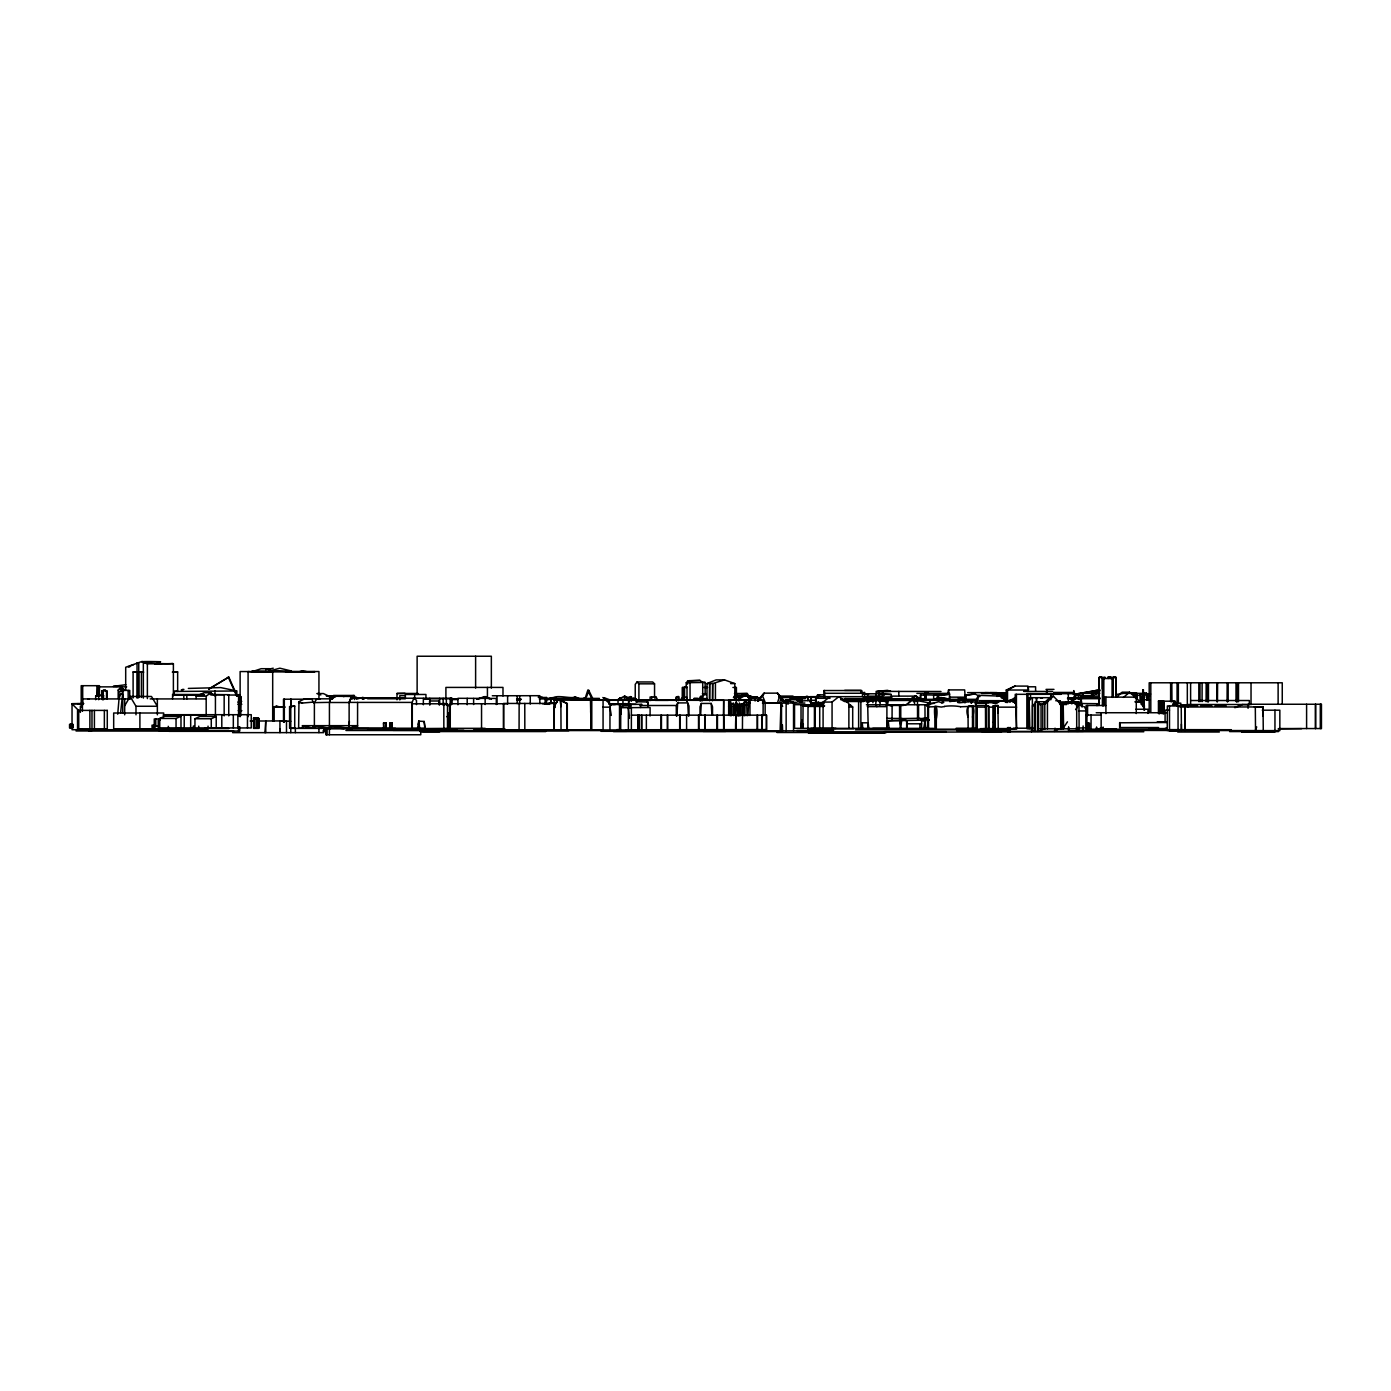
<?xml version="1.0" encoding="UTF-8"?>
<svg xmlns="http://www.w3.org/2000/svg" width="1391" height="1391" viewBox="0 0 1391 1391"><rect width="100%" height="100%" fill="white"/><g stroke="black" fill="none" stroke-linecap="round" stroke-linejoin="round"><path stroke-width="1.5" d="M265.751 732.64L265.751 721.007L264.899 732.64M647.823 706.263L647.823 701.968L646.832 701.76M1162.598 713.722L1163.728 701.36L1163.728 713.6L1163.728 701.186M972.465 717.13C977.682 702.003 962.85 702.072 968.066 717.13M1102.368 688.98L1102.402 678.512M934.856 717.113C933.048 699.256 938.96 706.106 936.247 719.112M1263.202 716.33L1263.271 710.192M1143.437 703.29L1142.967 689.658L1142.707 703.95M995 725.163L994.948 705.828L997.886 705.811L998.147 713.148M1163.624 705.689L1163.676 701.586L1159.538 701.186L1159.538 713.722M1034.869 706.176L1034.904 704.35L1034.869 731.388M1036.451 701.064L1036.521 697.743L1036.591 701.707M872.626 700.056L879.338 700.142L879.39 702.003L879.338 700.577L913.348 700.403L913.487 701.794M97.005 696.317L97.37 685.693L97.37 696.317M869.584 697.917L881.129 697.986M1096.908 703.69L1096.821 705.498L1096.908 703.69L1082.007 703.533L1081.85 706.558L1083.12 706.645L1078.668 701.968L1070.653 701.864M824.95 696.665L824.289 690.423L823.715 696.665M925.832 720.938L924.667 720.921L924.267 728.362L925.102 719.095L924.65 728.362M349.124 725.667L349.402 721.512M994.391 729.162L994.391 705.898L993.174 705.863L993.174 729.162M1143.385 689.658L1143.541 694.822L1146.48 694.822L1146.567 697.899L1146.48 693.066L1143.124 692.788L1144.515 693.274M824.95 693.292L862.472 693.257L861.603 690.423L860.82 692.335L860.82 690.388L844.685 690.388M1005.05 701.881L1006.162 701.777M1074.843 699.482L1075.434 693.709L1075.782 697.969M280.286 728.728L279.939 732.64L279.939 720.781L290.771 721.286M830.027 698.299L815.769 698.299L815.317 704.333M743.994 715.739L744.515 701.846L746.654 701.846L747.089 715.739M889.092 728.362L888.188 720.66L894.535 720.399L899.942 720.451L900.273 728.362M628.541 700.125L628.541 703.446L629.288 700.264L723.685 700.334L723.39 715.687M801.842 719.808L801.025 728.345L801.025 704.646M803.337 724.068L802.92 728.345L803.059 704.646M416.5 728.241L298.63 728.241L298.961 701.655M1078.512 702.803L1059.403 702.855L1078.512 702.803L1078.512 704.385M117.713 714.192L119.087 698.282L120.687 694.144L122.599 694.144L120.6 713.009M868.732 728.067L868.193 722.816L862.229 722.816L861.69 728.067M868.193 722.816L867.654 728.067M624.124 699.899L624.715 696.004L631.914 700.49M1055.039 728.171L1054.43 731.388L1059.351 728.623M236.887 695.031L236.696 696.091L238.574 695.031M785.359 702.333L785.88 699.725L800.225 699.725L800.677 702.003M799.755 702.003L800.225 699.725M712.522 715.287L712.522 706.889L711.201 703.429L701.307 703.463L700.595 715.287M418.239 724.311L418.9 721.164L417.491 728.328L425.177 728.328L424.185 721.46L418.9 721.164M964.658 695.5L965.441 701.029L964.658 689.901L948.575 689.901L947.654 694.405L937.325 695.361L941.446 695.483L942.542 695.222L925.571 694.891M106.516 699.256L106.516 690.753L104.829 690.405A5.181 1.043 -13.6 0 0 103.143 690.614L101.995 690.892L101.995 697.221M688.997 715.948L688.997 705.95L687.71 702.89L677.643 702.924L676.948 715.948M730.258 700.264L731.04 703.116L729.197 703.116L730.258 700.264L748.81 700.056L747.975 715.513M762.442 703.098L780.994 703.237L780.108 730.814M734.97 714.957C738.395 677.556 734.518 729.075 735.891 730.901M343.073 696.161L343.838 696.7M777.656 702.403L779.725 695.656L777.43 693.135L764.268 693.17L757.747 700.994M779.447 703.255L781.273 697.326L779.725 695.656M585.124 698.404L587.767 690.336L588.741 690.336L593.14 699.308M586.846 696.195L588.741 690.336M1067.453 721.842L1062.794 728.814L1063.193 703.185L1075.678 702.89L1076.686 704.402L1076.704 731.388L1076.408 727.423M1046.38 692.353L1046.988 690.597L1047.388 692.075M314.383 725.667L329.424 728.241L329.424 702.368L330.658 698.943M737.682 715.93L737.682 705.898L739.525 703.29L738.604 715.93M976.812 701.881L979.16 695.361M200.095 694.891L201.208 694.891M941.794 702.838L942.594 700.664L957.651 700.664L957.634 702.438L959.251 702.785L966.293 702.159A4.312 1.634 2 0 1 968.153 701.707M1147.992 696.022L1149.766 695.952M680.008 700.125L698.943 699.847M888.188 720.66L887.18 723.946M1255.308 730.623L1256.699 726.902M701.307 703.463L700.003 706.889L700.003 715.27M1172.509 705.15L1173.969 701.36M314.383 728.241L314.383 702.629L329.424 702.368L331.806 696.474M329.424 725.667L349.124 728.241L349.124 702.403L351.506 696.474L327.111 696.161M412.153 728.241L412.153 702.42L413.805 698.23L416.5 700.334L416.5 704.628M329.424 702.507L349.124 702.525L350.775 698.23L452.092 698.212L452.092 703.881M107.02 699.186L107.055 690.823L103.177 690.684M677.643 702.924L676.374 705.95L676.374 715.948M986.375 705.463L986.375 703.064L976.03 703.064L975.456 704.402L975.456 702.977L985.802 702.994L986.375 705.463L976.03 705.48L975.456 702.977M254.605 717.791L253.51 718.191L253.51 728.362L258.604 728.362L258.604 718.191L257.457 717.773L254.431 718.191L254.431 728.362M1014.595 702.907L1015.569 700.664L978.899 700.664M927.745 706.402L929.779 701.62L930.735 703.15L934.248 703.446M198.287 694.891L199.435 694.891M982.272 702.125L988.653 702.803M291.345 670.984L279.869 668.202L270.967 670.566L270.967 671.888L268.602 670.584L269.489 668.706L261.143 668.706L251.562 671.888L248.085 671.557L248.085 716.713M987.436 702.107L996.408 702.055L998.512 700.664L998.825 702.212L996.999 702.611A8.172 3.043 1.7 0 1 993.904 702.803L968.171 701.725M927.136 706.402L929.779 701.62M976.082 699.934L978.464 695.361L1007.154 696.335M558.26 699.308L554.07 706.645L558.052 699.308L567.302 703.603L567.302 729.91M130.145 696.474L135.988 706.263L157.357 706.263L151.48 696.474L130.145 696.474L124.686 705.793M764.268 693.17L760.338 698.804L764.528 702.785M852.7 706.993L850.231 704.768L848.875 706.993L852.7 706.993L852.7 728.241M926.336 692.231C931.118 693.813 923.52 690.562 924.285 695.083M738.847 699.951L741.959 694.909L746.637 694.961L750.288 699.969M924.893 699.204L924.893 695.048L926.632 692.231M815.926 697.621L817.595 694.944L819.751 694.77M314.383 702.629L316.765 698.943L320.243 698.838M1075.608 709.619L1079.103 704.402L1076.304 703.29M428.185 698.769L429.819 698.943L424.203 698.943M919.173 699.743L920.807 698.838M118.183 698.56L118.183 690.092L121.504 687.154L123.851 690.092M621.534 699.03L619.812 698.039L622.49 697.673M738.273 699.951L741.959 694.909M702.716 697.691L702.716 682.477L699.951 680.408L691.449 680.721L690.04 682.633L690.04 699.343M118.183 690.092L121.66 687.154L123.486 690.092M654.552 698.091L654.552 683.833L652.692 681.973L637.043 681.973L635.235 684.372L635.235 699.551M998.582 694.544L1001.572 693.257L1003.676 694.092C1005.102 699.551 997.99 691.327 997.034 696.491M749.349 700.125L750.949 698.143L752.931 698.143M757.521 701.012L763.885 693.274M700.56 696.456L702.403 696.456L700.56 696.456L700.56 700.125M729.562 706.402L731.84 703.95L728.623 706.402L729.562 706.402L729.562 714.974M1015.952 700.508L1013.396 701.499L1015.952 700.508L1015.952 701.603L1013.604 700.908M1091.274 694.057L1091.9 693.413L1092.039 695.83L1083.206 695.83L1083.067 693.413L1091.9 693.413M877.947 696.404L880.486 693.779L863.568 693.779M730.449 715.739L730.449 705.567L732.727 703.359L733.666 703.359L733.666 715.635M730.449 705.567L733.666 703.359M631.218 697.847L632.157 699.708C629.062 702.003 621.794 696.004 629.601 697.604M1042.798 728.814L1042.798 704.124L1051.37 696.23L1053.422 696.23L1061.507 704.576L1061.437 728.814M1053.422 696.23L1044.797 704.142L1038.555 704.142L1038.555 728.78L1079.12 728.814L1078.964 703.95M625.915 697.76L627.932 697.847M1099.481 702.333L1096.647 704.976L1098.003 705.498M1034.921 730.223L1032.557 730.223L1032.557 705.689L1035.234 703.203M739.473 715.756L739.473 705.602L742.585 703.603L742.429 730.901M739.473 705.602L742.585 703.603M907.036 704.455C917.538 693.048 907.262 707.654 903.159 704.472M868.523 702.264L873.009 698.404L872.905 702.698M1116.364 697.239L1122.207 692.179L1129.544 692.179L1140.846 702.385L1143.802 702.733L1143.802 706.871M1123.493 697.413L1129.544 692.179M626.524 704.298L622.229 704.437M1167.119 722.503L1119.633 722.781L1119.633 727.545L1158.529 727.545M1012.857 702.159L1015.639 699.795M612.075 704.055L625.985 703.62M621.29 714.018L620.682 707.706L622.942 705.863L630.714 705.811L628.367 707.689L629.445 718.243M446.65 716.661L449.641 715.843L447.676 715.843M823.089 728.241L823.089 702.107L829.905 696.735M823.089 702.107L832.061 702.038L838.773 696.735L848.875 703.463L848.875 728.241M999.468 696.109L1004.337 696.352L998.269 696.126L1004.024 695.848M733.144 706.106L736.343 704.42L733.144 706.106L733.144 714.783M210.823 692.77L206.181 696.178L196.235 696.178L203.955 692.753L210.823 692.77L215.431 696.178M916.426 695.865L909.975 699.586L915.208 695.865L921.311 699.169M687.015 701.36L687.015 686.598L684.807 686.667L686.232 686.911L686.25 682.703L689.084 680.721L699.951 680.408M804.867 705.933L811.527 705.811L809.997 700.369L811.527 706.037M1069.436 698.004L1071.557 697.847L1071.4 702.177M899.612 720.903L903.35 719.303M802.294 700.96L809.997 700.369M702.838 695.778L706.019 693.709L702.403 693.709L706.245 694.822M901.646 720.347L900.759 728.362M922.789 720.155L886.971 720.903L886.971 728.362L794.539 728.345L794.539 704.646L823.768 704.82M208.963 688.841L228.802 677.087L237.235 696.091L237.235 695.031M208.667 689.327L228.802 677.087M745.593 695.222L739.073 698.995M1015.76 697.239L1008.371 701.551L1011.17 701.325L1009.831 702.107M1012.057 701.099L1015.534 699.064M631.636 700.125L630.627 696.561L629.619 700.125M973.231 729.162L973.074 706.315L975.978 705.967L976.969 707.115L976.969 729.162M203.069 694.718L174.118 694.718L174.118 691.466L236.887 690.979L236.696 696.091L228.263 677.087M617.117 700.073L624.715 696.004M1006.267 702.542L1006.267 690.023L1028.558 690.023L1027.949 686.111L1014.995 686.076L1007.519 690.023L1007.519 702.542M765.137 729.962L503.525 729.91L503.525 703.446L554.227 703.446L557.443 701.812M1112.956 678.512L1102.211 678.512L1100.837 676.774L1099.186 677.626L1099.186 705.359M684.337 697.169L681.155 698.751L685.763 697.134M332.605 698.838L304.733 698.804L298.961 701.638L301.082 702.89M802.224 701.603L802.224 698.386L806.224 696.491L811.109 697.134L811.109 701.22M807.667 696.491L802.224 698.386M194.949 727.858L194.949 718.747L199.887 716.452L216.214 716.452L216.214 727.858M194.949 718.747L211.276 718.747L216.214 716.452M1098.803 705.359L1098.803 677.626L1100.837 676.774M993.487 729.162L993.487 707.132L989.14 707.132L988.288 705.985L985.471 706.298L985.576 729.162M1006.267 690.023L1014.995 686.076M1235.66 707.567L1242.302 704.576L1249.188 704.663M159.722 727.893L159.722 718.452L164.677 716.243L180.986 716.243L180.986 727.893M159.722 718.452L176.048 718.452L180.986 716.243M103.177 690.579L101.995 690.979L103.525 690.458M123.747 690.649C126.581 687.537 115.54 689.432 122.478 690.649M911.209 699.117L908.306 700.369L908.306 699.047M639.251 700.125L640.26 700.125M356.27 699.273L363.016 697.343L362.043 698.334L363.016 699.099L361.956 698.421M712.47 700.577L712.661 683.52L712.661 700.542M157.183 663.09L160.574 661.733C115.088 660.586 166.103 664.863 172.31 663.403L173.388 663.75L173.388 695.813M143.343 698.108L143.343 662.516L145.394 662.516L142.056 661.438L125.694 667.263L125.694 690.058M133.484 664.724L128.233 666.811L129.832 666.828M712.47 683.59L724.537 679.903L734.813 683.59L734.813 700.351M706.993 700.299L706.993 683.52L716.104 679.903L724.537 679.903M1045.337 728.519L1038.051 731.388L1038.051 701.742L1040.381 705.115M1234.582 707.602L1242.302 704.576M553.444 702.872L547.028 704.35L548.61 703.655M951.027 700.542L952.731 699.882L950.262 700.525M280.982 707.184L276.757 706.211L274.166 707.184L285.085 707.184M546.593 703.655L548.61 703.968L542.264 703.655M546.541 704.35L546.593 699.708L552.314 697.604L556.504 698.63M546.593 699.708L551.844 699.343M697.656 698.491L693.831 698.491L699.812 698.543M177.092 690.979L174.118 691.466M591.784 729.91L591.784 700.212L560.869 698.891L554.261 700.16L603.068 700.212L603.068 729.91M580.395 699.012L575.474 696.978L569.927 698.873L549.028 698.943M476.557 699.29L484.781 696.595L489.545 698.838M477.722 699.238L485.772 696.595L491.423 699.256M349.124 728.241L357.591 725.667L302.456 725.667L302.456 728.241M545.602 697.813L546.663 697.482L538.839 697.482M290.893 670.845L286.146 672.253L315.027 671.679L251.562 671.557L265.855 671.47M1263.271 730.623L1263.045 706.941L1180.455 707.011L1180.837 703.185L1176.838 703.185L1176.838 705.933M942.82 699.03L934.787 698.856L938.786 697.76L949.584 699.047L949.584 694.37L948.175 694.318M763.12 703.429L765.137 702.872L765.137 715.374M95.683 699.743L95.683 695.796L98.135 695.135L103.543 695.448L103.543 699.743M103.525 695.448L95.683 695.796M868.227 728.241L867.584 699.743L858.63 701.412L858.63 728.241M867.584 699.743L860.873 701.412L860.873 728.241M676.356 700.977C673.627 696.248 680.912 694.492 678.704 700.125M545.15 699.551L552.731 697.865L556.348 699.238M265.942 669.819L273.245 668.202M1100.159 690.232L1091.848 692.04L1091.97 695.604M272.688 671.54L272.688 721.007L274.166 720.903L274.166 706.784L276.757 706.211M1095.673 694.126L1097.047 693.831L1095.673 693.553M1110.713 676.791L1107.758 677.347L1110.748 676.791L1110.748 678.512M891.231 694.474C881.425 693.587 870.783 694.265 891.231 694.474L891.231 697.343L863.846 697.413M887.058 718.347L902.203 718.521L907.071 720.903L907.071 723.789M635.444 698.977L633.966 699.273L635.826 699.238M237.791 702.107L241.721 701.36M1144.237 706.037L1144.532 710.227M864.698 696.665L864.698 692.388L861.551 692.857L862.472 692.805L862.472 696.665M876.869 706.75C872.557 699.464 882.416 697.604 879.738 705.011M1014.543 701.238L1009.379 700.803M964.763 695.152L975.004 693.935L979.942 696.595M965.458 695.517L975.004 693.935M1098.473 690.058L1073.313 694.509L1099.62 690.058M549.358 702.872L554.679 702.629M949.757 701.638L957.512 700.282M125.833 684.702L113.262 686.372L117.348 686.459M177.648 691.466L177.648 671.94L172.31 672.114M236.696 694.891L239.774 694.7L239.774 716.069M256.205 719.095L259.056 718.869L259.056 728.067L256.205 728.067L256.205 719.095L259.056 718.869M678.704 696.561L676.356 696.839M749.679 697.1L747.263 693.5L735.683 693.935M869.74 701.29L873.009 700.803M866.419 701.829L876.869 700.316M998.599 696.074L1005.78 695.031M917.556 719.408L917.486 700.247L913.904 700.699M289.589 706.645L294.718 706.106L294.718 728.171L289.589 728.171L289.589 706.645L294.718 706.106M1262.263 706.906L1254.299 706.958M1001.468 693.5L1002.963 693.761M755.869 697.587L757.104 696.769L750.114 696.752M937.325 695.361L949.584 694.37M302.456 703.046L313.045 702.125L314.383 703.359M89.372 698.751L87.859 698.856M628.367 707.689L630.714 707.515L630.714 704.368M306.072 671.679L297.657 672.253L302.421 670.845L306.698 671.679M902.376 718.591L919.468 718.26L928.058 719.773M330.832 698.943L332.345 698.838M383.551 728.119L383.551 722.92L386.089 722.798L386.089 728.119M941.446 694.857L933.657 695.291L933.657 699.412M821.907 705.324L803.094 706.072L821.907 705.898M960.764 697.708L958.486 697.83L958.486 700.908M961.077 697.708L958.938 697.83L958.938 700.908M921.59 728.362L921.59 720.903L924.667 720.921L925.832 728.362M877.165 691.953L890.814 691.397L887.441 690.336L877.165 691.362M1029.131 728.641L1029.131 698.039L1032.348 697.917M1134.917 701.829L1140.116 701.673L1144.532 705.985M1141.298 696.804L1142.95 696.735L1141.298 701.777L1141.298 696.804L1143.28 696.804M1135.578 701.864L1140.116 701.673M1095.517 691.988L1099.585 691.831M1134.291 693.274L1134.169 697.517L1134.082 693.292L1135.856 693.24M1133.717 693.327L1130.987 692.701M1134.795 693.257L1135.108 697.517M1061.507 704.576L1060.064 704.542L1059.438 702.594M1002.668 698.039L1006.736 697.934M590.462 700.16L601.59 699.951L590.253 699.308M397.009 699.812L397.009 693.466L405.024 693.292M182.36 689.432L183.908 689.397M916.53 700.299L925.032 700.108M686.25 682.703L702.716 682.477M188.359 688.423L220.717 687.589L236.435 690.892M802.85 697.082L811.231 696.943M251.562 671.47L265.855 671.679M848.893 704.802L850.231 704.768M756.895 698.021L757.087 696.752M139.065 697.413L139.065 672.062L140.856 672.044L133.101 671.957L133.101 698.004M173.388 663.75L147.376 663.803L143.343 662.516M268.602 670.584L288.546 671.54M181.23 690.023L182.847 690.023M1073.904 696.63L1079.294 698.804M795.687 702.281L791.809 702.281L786.367 699.725L786.367 702.264L785.88 699.725M928.545 719.356L925.45 717.791L920.546 718.869L924.18 719.895M926.023 698.682L912.34 698.717L913.435 700.229L915.591 700.299L976.256 700.351M757.956 699.986L761.399 699.986M1158.46 701.047L1162.528 701.516L1158.46 701.047L1158.46 713.427M82.243 706.106L80.365 706.124L80.365 712.401M620.682 707.706L650.084 707.515L650.084 716.017M133.101 671.957L139.483 672.149M173.388 671.94L177.648 671.94M703.568 682.459L705.15 682.459L705.15 693.883M1046.015 689.397L1053.978 689.38M316.887 693.57L323.373 693.553L329.841 696.578M984.932 692.631L988.705 692.701M1077.625 697.656L1098.542 697.604M554.261 700.177L560.643 700.16M868.227 700.212L865.289 699.743M549.358 703.098L550.871 703.098L550.871 699.708M1060.064 704.385L1066.88 704.385L1062.794 704.402M1079.103 704.368L1075.034 704.368L1079.103 704.402L1078.529 702.594M154.61 663.942L161.478 663.942M251.562 671.888L270.967 671.888L269.489 668.706M143.725 672.149L134.84 672.114M1098.803 677.626L1105.445 677.382M1116.243 677.487L1112.522 677.487L1116.243 677.487L1116.243 696.735M689.084 680.721L691.449 680.721M712.661 683.52L706.993 683.52M730.588 683.59L734.813 683.59M637.043 681.973L638.904 683.833L654.552 683.833M126.651 686.858L99.022 686.858L99.039 695.187M1027.653 686.789L1035.6 686.789L1035.6 691.066M686.876 687.467L682.32 687.467L682.32 698.16M703.585 687.467L707.636 687.467M732.918 687.467L736.413 687.467L736.413 698.16M823.82 690.545L860.942 690.545M1095.465 690.545L1096.56 690.545M941.012 691.501L876.139 691.362L876.139 695.604M1023.637 691.431L1052.622 691.449M122.738 691.692L119.052 691.692L119.052 695.987M1093.482 695.622L1093.482 691.588L1099.585 691.953M967.614 692.631L997.069 692.614M1053.717 692.44L1072.044 692.44M990.166 692.648L1005.832 692.857M1053.769 692.753L1074.408 692.753L1073.8 690.597L1073.243 692.753M1124.032 693.187L1115.565 694.613M1146.48 693.066L1146.48 694.057M397.009 693.466L418.187 693.466M734.465 693.5L747.263 693.5M916.878 693.379L949.618 693.379M981.437 693.5L1004.945 693.5M1054.187 693.396L1061.629 693.431M1093.239 693.553L1099.777 693.553M1120.972 693.344L1143.75 693.344M1075.434 693.709L1026.854 693.587L1026.854 728.641L1032.591 728.641M992.287 693.97L1006.562 693.97M1150.635 694.057L1140.029 694.092L1140.029 701.777M172.588 698.856L172.588 694.526L203.799 694.526M864.002 694.213L868.61 694.213M1061.02 694.318L1015.239 694.318L1015.239 703.394M235.548 694.7L239.774 694.7M204.39 694.77L183.803 694.787L183.803 699.012M210.319 694.77L224.16 694.77M817.595 694.944L823.924 694.77M1005.902 694.822L1003.676 694.092M1074.721 695.013L1083.206 695.013L1082.633 693.535M227.707 695.031L238.783 695.031L238.783 716.209M924.893 695.083L920.268 695.083L920.268 699.169L915.208 695.865M1135.543 697.5L1135.578 693.24L1136.76 693.187L1137.299 695.326L1141.315 695.326M326.276 695.83L353.801 695.83L354.409 697.221M405.077 695.656L399.808 695.656L399.808 699.934M492.31 695.761L539.83 695.691L539.83 703.655M335.7 696.161L338.952 696.161M778.977 696.074L793.026 696.074M866.941 696.178L881.929 696.178L882.537 697.552L882.59 691.31L884.137 695.361M891.753 696.126L914.913 696.126M1099.081 696.056L1081.398 696.056L1081.398 699.569M1147.575 696.056L1146.706 700.351M241.286 696.578L240.713 715.739M733.787 696.491L738.499 696.491M809.858 696.665L864.924 696.665M575.474 696.978C570.067 699.708 550.036 691.588 550.766 702.629M791.879 696.961L815.091 696.961M354.409 697.065L356.687 697.308M631.636 697.134L629.201 697.134L629.306 701.238M779.325 697.291L797.999 697.291M891.944 697.343L880.851 697.552M329.65 697.395L333.788 697.395M749.558 697.517L756.965 697.517M813.839 697.447L818.047 697.447M1001.259 697.482L1007.327 697.482M356.687 697.882L395.705 697.882M733.387 697.656L740.116 697.691M749.575 697.691L759.486 697.639M798.59 697.708L804.85 697.708M958.416 697.813L963.702 697.813M1001.259 697.76L1007.327 697.76M1030.522 697.673L1050.848 697.673M1067.592 697.83L1100.003 697.83M351.506 696.474L353.227 698.039L392.784 697.795M398.661 698.195L404.52 698.195M547.132 698.334L551.045 698.334M367.624 698.769L404.937 698.769M424.116 698.769L457.03 698.769M707.306 698.612L701.412 698.595M790.001 698.717L805.233 698.717M1067.488 698.682L1100.229 698.682M130.337 698.925L82.417 698.925L82.417 711.27M150.158 698.925L206.181 698.925M516.6 699.03L521.069 699.03M539.221 698.925L545.15 698.925L545.15 703.655M618.526 699.03L619.83 699.03M874.452 698.891L873.426 698.891L886.554 698.873L885.528 698.873M907.854 699.03L925.884 699.03L925.884 694.891M306.124 699.204L283.503 699.204L283.503 722.138M840.738 699.325L977.717 699.325M450.962 699.569L457.778 699.569M516.878 699.951L520.443 699.551M604.389 699.899L639.704 699.934M907.767 699.725L912.461 699.725M1144.202 699.725L1149.714 699.725M604.807 699.969L763.12 700.125L763.12 715.67M816.204 700.212L809.892 700.438M936.838 700.212L956.973 700.212M962.885 700.212L977.073 700.195M598.46 700.282L601.59 700.282L599.365 699.708M604.32 700.282L651.701 700.282L651.701 697.013M655.265 700.351L668.341 700.351M1190.818 700.525L1249.327 700.525L1249.327 704.507M782.803 700.577L786.68 700.577M802.294 700.821L796.817 700.768L801.79 701.655M842.911 700.751L870.488 700.751M1055.752 700.734L1060.238 700.734M439.347 705.15L439.347 700.994L429.576 700.994L429.576 703.811M1012.857 700.908L1014.995 701.36L1011.9 700.542M983.141 701.22L1006.788 701.22M844.302 701.499L863.741 701.499M886.484 705.811L886.484 701.638L886.745 705.811M1013.396 701.499L1014.995 701.499M1163.345 701.586L1163.693 713.722L1163.676 701.36M1047.823 701.742L1035.165 701.742L1035.165 731.388M1058.481 701.968L1075.626 701.777M1078.668 701.968L1077.33 701.968L1081.729 706.558M1139.594 701.777L1143.28 701.777M818.725 702.246L816.221 702.246L816.221 703.568M349.124 702.403L412.153 702.42M824.028 702.438L816.569 702.82L823.768 702.907M1140.846 702.385L1143.802 702.733M812.866 702.82L815.891 702.82M763.259 703.046L804.867 703.046M810.901 702.942L815.022 702.942M1067.575 702.994L1075.399 702.907M1080.268 702.977L1080.859 698.682M83.651 703.446L72.036 703.672L72.036 729.719L113.697 729.719M445.381 703.655L439.173 703.655L439.173 700.994M83.53 703.742L71.897 703.742L79.478 711.375M507.246 703.742L450.267 703.742L450.267 728.328L485.216 728.328M237.844 704.263L241.843 704.263M636.052 704.298L609.954 704.298L609.954 729.84M612.075 704.437L620.751 704.437L620.682 730.901M618.526 704.368L641.912 704.368M1187.114 704.507L1251.5 704.507M866.419 704.768L929.849 704.768M1188.366 707.011L1186.836 704.785L1180.333 704.785L1180.455 707.011M450.197 705.272L446.355 705.272L446.355 698.23M994.948 722.798L994.948 705.411L997.886 705.411L998.251 729.162M447.311 705.585L449.571 705.585M639.93 705.498L676.669 705.498L676.669 715.635M1032.557 705.689L1034.869 705.689M1105.932 705.498L1086.145 705.498L1086.128 729.197L1166.806 729.197M824.654 705.898L816.656 705.341M890.188 705.759L892.726 705.759M1186.436 705.915L1197.616 705.915M1200.694 705.898L1211.891 705.898M1214.969 705.915L1226.167 705.915M807.928 706.437L823.976 706.437M274.166 706.784L284.599 706.784M867.271 706.628L886.902 706.628L886.902 728.223M1255.534 730.623L1255.308 706.924L1263.045 706.941L1263.045 710.192M602.825 707.15L609.954 707.15L611.275 715.409M1263.271 707.254L1255.308 706.924M1135.908 709.236L1147.958 709.236L1147.958 713.409M1169.501 710.192L1165.084 710.192L1165.084 722.451M1262.263 710.192L1279.842 710.192L1279.842 730.623L1142.654 730.431M238.244 710.662L241.843 710.662M1078.842 710.94L1086.545 710.94L1086.545 728.049M1096.212 712.731L1166.806 712.731M447.676 713.044L448.91 713.044L448.91 728.38M165.981 714.696L251.249 714.696L251.249 727.962L158.244 727.876L158.244 720.26L160.278 720.26M163.077 715.096L205.555 715.096M631.375 715.165L766.58 715.165L766.58 730.901M1086.041 715.061L1101.15 715.061M253.51 718.191L258.604 718.191M250.119 721.007L254.223 721.007M258.326 721.007L284.599 720.903M1157.208 721.929L1166.736 721.929M386.089 722.798L385.69 728.119M383.551 722.92L383.951 728.119M906.845 723.789L906.88 728.362L906.845 723.789L921.59 723.789M71.932 724.328L72.923 724.328L72.923 727.91L71.932 727.91M993.487 726.241L994.6 726.241M1078.251 728.049L1087.571 727.771M956.191 728.241L976.499 728.241M1013.43 728.206L1033.548 728.206M1165.275 728.31L1166.684 728.31M204.181 728.571L228.75 728.571M290.423 728.38L395.6 728.467M449.641 728.38L412.292 728.606L412.292 703.794L447.485 703.794L447.485 728.606M810.901 728.38L836.008 728.38M872.766 728.362L933.57 728.362M980.464 728.641L1014.595 728.641M1157.208 728.554L1166.736 728.554M1278.712 728.554L1321.45 728.554L1321.45 704.246L1248.075 704.246L1248.075 708.297M167.616 728.762L113.679 728.762L113.679 713.009L163.686 713.009L163.686 716.939M324.173 728.658L368.893 728.658M504.811 728.884L481.547 728.884L481.547 703.742M853.778 728.849L807.928 728.849L808.032 706.072M983.141 728.658L1011.327 728.71M1098.803 728.814L1116.243 728.814M1149.192 728.901L1165.606 728.901M1278.12 728.901L1301.593 728.658M80.365 729.127L82.243 729.127M123.625 729.075L208.041 729.075L208.041 726.137M473.618 729.006L504.672 729.093M918.095 729.214L1016.612 729.162L1015.569 700.664M500.03 729.267L502.829 729.267M401.582 729.701L440.391 729.649M556.087 729.771L601.434 729.771M616.909 729.614L620.751 729.614M625.811 729.771L766.267 729.58M1077.521 729.632L1078.547 729.632M1168.996 729.632L1231.296 729.719M82.417 729.806L206.181 729.806M367.624 729.858L457.03 729.858M484.624 729.892L502.881 729.892M855.395 729.858L1006.615 729.858M1142.446 729.84L1170.266 729.84M92.502 730.171L117.261 730.171M393.166 730.327L463.829 730.327M503.646 730.223L547.359 730.223M674.357 730.327L705.324 730.327M725.024 730.275L754.096 730.101M1077.33 730.275L1144.532 730.275M90.311 730.536L161.165 730.553M345.907 730.484L602.668 730.571M625.811 730.414L668.341 730.414M740.568 730.379L753.574 730.379M796.817 730.466L833.626 730.466M956.712 730.64L1005.05 730.64M88.694 730.779L206.685 730.779M421.838 730.953L466.263 730.797M525.363 730.744L568.78 730.744M618.526 730.901L832.653 730.814M76.036 730.971L91.51 730.971M159.374 731.04L239.774 731.04L239.774 726.763M322.886 730.988L326.207 730.988M419.978 731.11L425.107 730.988M434.67 731.005L446.911 731.005M1069.957 731.092L1118.851 731.092M1169.014 731.04L1178.803 731.04M168.92 731.336L233.862 731.336M601.051 731.301L626.715 731.301M703.15 731.37L725.702 731.37M981.437 731.44L1083.363 731.336M419.978 731.562L545.794 731.562M613.414 731.579L778.595 731.579M884.537 731.631L946.332 731.631M1000.633 731.753L1143.802 731.753M1229.592 731.579L1278.555 731.579M422.464 731.892L439.66 731.892M832.218 732.049L1001.468 732.049M1177.725 732.014L1219.333 732.014M1241.659 732.049L1274.973 732.049M232.593 732.64L323.773 732.64L323.773 728.693M776.978 732.501L886.676 732.501M884.989 733.109L808.449 733.109L808.449 728.971M689.154 680.894L687.537 680.894L687.537 684.181M1142.707 693.64L1143.645 693.64M329.128 696.943L335.509 696.943M538.195 697.152L542.107 697.152M779.551 697.534L808.536 697.552M869.34 697.552L867.567 697.552L867.567 694.213M1029.131 698.039L1029.809 728.641M585.35 697.778L584.081 697.778L586.863 698.508M934.787 698.856L949.584 699.047L942.298 697.76L938.56 698.856L938.56 695.361M841.016 699.847L976.604 699.934M872.8 700.768L879.338 700.142M763.329 702.872L764.285 702.872M82.278 704.107L77.67 703.672M994.391 705.898L995.26 707.132M942.594 700.664L943.759 702.438L942.368 702.959L938.647 701.707L927.554 704.976L928.51 706.924L936.317 706.663L936.317 729.162M976.969 707.115L985.576 707.115M998.251 707.15L1016.612 707.167M949.236 697.134L965.145 697.187L965.424 701.029M992.983 702.82L997.295 702.838M994.948 705.411L998.251 706.35M1088.805 695.83L1078.199 695.796L1078.512 699.43M1040.59 698.23L1042.468 698.247M750.514 697.569L755.609 697.587M957.999 701.325L962.972 700.282L965.319 702.646M824.341 702.942L816.187 702.907L815.769 698.299M811.109 697.134L806.224 696.491M903.263 705.498L887.806 705.376L887.806 701.829L886.484 701.638M1159.538 701.186L1161.346 701.342L1161.329 713.583L1161.346 701.186L1175.378 701.186L1175.378 705.289M122.756 713.009L122.756 694.492L120.687 694.144M175.005 694.718L183.647 694.822M751.627 696.317L745.437 695.222M798.364 699.117L799.251 699.134L791.079 698.717M927.554 729.162L927.745 702.681L927.136 706.054M1044.015 704.142L1042.798 704.124M744.515 701.846L744.95 705.115L747.089 705.133M640.295 707.497L641.112 704.368M796.469 698.995L791.079 698.578M1045.441 701.864L1047.44 701.916L1047.44 728.814M941.029 694.891L933.657 695.291L937.291 695.1L937.325 699.482M516.878 699.551L520.756 699.673M304.733 698.804L311.932 699.03L313.045 702.125M993.174 722.364L994.391 722.433M619.534 699.829L622.02 699.969M791.809 702.038L793.652 702.559L786.993 699.725L786.993 704.037M745.437 695.656L750.149 696.056L738.899 695.656L738.899 701.081M846.354 698.751L844.841 698.612L908.81 698.751L907.349 698.612M701.151 682.059L705.15 682.459M1009.379 700.229L1012.944 700.612M735.352 695.552L741.49 696.213M549.914 698.491L554.209 698.977M172.588 694.526L174.118 694.718M279.939 720.781L283.521 721.251M879.512 700.699L887.806 701.829M628.906 698.995L626.645 698.612M611.64 704.055L615.152 704.611M619.812 698.039L620.942 698.63M626.802 698.438L629.358 698.925M601.59 699.951L603.068 700.212M982.376 730.866L988.775 732.049M960.52 706.767L973.074 706.315M636.974 701.968L635.861 701.76L647.858 701.968L647.858 705.498M590.462 699.951L591.088 729.91L590.688 710.784M781.985 700.855L786.002 701.69M911.227 700.142L914.565 700.734L914.565 704.455M916.912 700.473L927.745 702.681M781.69 700.89L785.724 701.76M635.287 698.943L632.696 698.212L636.417 698.891M298.995 702.838L298.891 702.82A5.634 1.321 -31.2 0 1 298.596 702.472M925.102 719.095L929.292 720.086M178.274 728.102L182.343 729.075M302.456 725.667L313.045 728.241L313.045 725.667M361.173 698.178L364.251 698.96M1180.837 706.906L1177.447 705.967L1177.447 703.185M1099.951 728.223L1103.202 729.197L1103.202 727.267M998.808 694.631L1003.346 695.848M558.052 699.308L567.302 703.603M731.909 699.864L732.883 700.195M604.772 697.969L610.527 700.09M317.565 693.553L320.817 694.944M905.541 720.364L906.654 720.903L906.654 728.362M545.863 703.776L547.028 704.35M1102.368 677.608L1102.402 705.759M1067.923 697.673L1071.174 699.412M1100.629 676.774L1102.089 677.626M925.45 717.791L928.945 719.877M1187.897 706.958L1186.836 704.785M603.764 697.813L608.076 700.56M350.81 698.247L352.114 699.256M818.725 703.237L816.569 703.237L816.569 702.246M602.859 697.517L611.64 705.411M1140.968 703.95L1143.315 706.228M962.433 700.282L964.78 702.646M655.213 696.561L657.108 698.491M781.273 697.326L785.724 702.733M1001.659 695.361L1006.615 701.899M777.743 693.24L783.185 700.994M777.43 693.135L784.037 702.525M1001.172 695.361L1004.111 699.951M746.637 694.961L748.688 698.299M743.611 699.916L744.133 700.803M613.031 703.62L613.57 704.594M780.994 703.237L782.646 706.402M587.767 690.336L591.731 698.404M1084.458 706.628L1086.545 710.94M739.525 703.29L740.794 705.898M762.372 695.43L765.206 702.368M736.847 703.081L738.134 706.367M748.81 700.056L749.958 703.116M1063.193 703.185L1063.611 728.814M168.241 726.293L169.093 729.075M736.256 703.064L737.213 706.367M1093.482 691.588L1093.587 695.587M443.746 703.081L444.233 704.959M993.174 705.863L993.487 707.132M554.261 703.446L555.252 707.515M687.71 702.89L688.406 715.948M424.185 721.46L424.794 728.328M419.004 721.46L419.613 728.328M418.587 721.164L419.247 728.328M711.201 703.429L711.931 715.287M1143.541 694.822L1143.159 692.788L1143.541 705.411M928.51 706.924L928.527 729.162M560.034 700.16L561.025 706.645M862.229 722.816L862.768 728.067M746.654 701.846L746.828 703.116M560.869 698.891L561.025 729.91M723.685 700.334L723.963 730.901M899.942 720.451L900.273 723.946M948.575 689.901L948.992 694.387M750.949 698.143L751.105 700.125M1082.007 703.533L1082.163 706.593M782.385 724.711L782.646 730.814M686.685 697.204L686.841 701.394M1144.202 697.934L1144.132 696.039L1144.132 710.332M1142.967 689.658L1143.159 706.871M1181.376 724.155L1181.446 730.623L1181.22 706.002M554.227 706.645L554.261 729.91L554.261 698.404L599.365 698.404L599.365 699.951M1321.085 704.246L1321.085 728.554M1320.302 704.246L1320.302 728.554M1315.643 704.246L1315.643 728.554M1315.417 704.246L1315.417 728.554M1306.601 704.246L1306.601 728.554M1282.259 703.759L1282.259 682.79L1149.192 682.79L1149.192 712.14M1278.12 682.79L1278.12 703.759M1274.956 710.192L1274.956 730.623M1251.031 682.79L1251.031 703.759M1238.512 682.79L1238.477 701.655M1237.729 682.79L1237.764 701.655M1237.121 701.655L1237.121 682.79L1236.982 701.655M1236.443 682.79L1236.443 701.655M1236.321 682.79L1236.321 701.655M1227.766 682.79L1227.766 701.655M1227.644 682.79L1227.644 701.655M1227.279 682.79L1227.175 701.655M1216.934 682.79L1216.812 701.655M1208.449 682.79L1208.449 701.655M1208.257 682.79L1208.257 701.655M1207.788 682.79L1207.788 701.655M1207.614 682.79L1207.666 701.655M1206.171 682.79L1206.119 701.655M1202.12 682.79L1202.067 701.655M1199.998 682.79L1199.998 701.655M1198.833 682.79L1198.833 701.655M1190.609 682.79L1190.609 703.759M1187.323 682.79L1187.323 703.759M1184.958 730.623L1184.958 706.002L1167.362 705.933L1167.258 730.623M1184.767 706.002L1184.767 730.623M1178.351 682.79L1178.368 703.759M1178.055 705.933L1178.055 730.623M1177.082 682.79L1177.082 705.846M1173.969 701.186L1173.969 705.428M1171.622 682.79L1171.778 701.655M1171.448 682.79L1171.448 701.655M1170.613 682.79L1170.613 701.655M1169.501 705.933L1169.501 730.623M1159.938 701.186L1159.938 713.513M1158.738 701.047L1158.738 713.653M1150.809 682.79L1150.809 712.14M1147.992 700.334L1147.575 695.604L1147.575 700.351M1137.299 695.326L1137.299 699.603M1136.273 713.548L1136.273 697.134L1104.384 697.134L1104.384 705.307M1119.929 722.503L1119.929 727.545M1115.843 696.735L1115.843 677.487L1114.382 676.704L1112.956 677.487L1112.956 697.378M1112.661 678.512L1112.661 697.378M1112.174 678.512L1112.174 697.378M1108.21 677.347L1108.21 678.512M1105.949 697.134L1105.915 713.6M1104.454 677.382L1104.454 678.512M1103.811 678.512L1103.811 705.759M1103.289 678.512L1103.167 705.759M1102.924 677.382L1102.924 678.512M1102.941 727.267L1102.941 729.197M1101.15 712.731L1101.15 729.197M1096.699 727.267L1096.699 729.197M1096.438 727.267L1096.438 729.197M1091.048 715.061L1091.048 729.197M1089.466 729.058L1089.466 723.059L1087.067 723.059L1087.067 729.058M1087.971 723.059L1087.971 729.058M1087.571 705.498L1087.571 715.635M1086.649 715.061L1086.649 729.197M1083.12 725.98L1083.12 730.275M1080.494 705.028C1085.623 697.1 1070.74 695.517 1073.869 702.977M1078.112 727.493L1078.112 731.388M1077.799 727.493L1077.799 731.388M1074.687 696.039L1074.687 699.621M1071.835 697.83L1071.835 703.968M1068.323 693.587L1068.323 703.898M1061.211 704.35L1061.211 728.814M1060.829 704.524L1060.829 728.814M1060.724 704.35L1060.724 728.814M1059.925 700.734L1059.925 703.846M1050.848 693.587L1050.848 699.777M1044.797 704.142L1044.797 728.814M1041.059 704.142L1041.059 728.78M1037.46 701.742L1037.46 731.388M1032.348 697.673L1032.348 728.641M1031.531 727.458L1031.531 731.753M1030.522 693.587L1030.522 699.777M1028.297 686.789L1028.297 690.023M1028.001 693.587L1028.001 728.641M1016.421 694.318L1016.421 728.206M1010.318 727.51L1010.318 731.753M1009.831 727.51L1009.831 731.753M1008.371 727.441L1008.371 731.753M1007.519 727.58L1007.519 731.753M1002.442 693.97L1002.442 695.917M995.26 706.332L995.26 729.162M994.6 707.132L994.6 729.162M989.036 706.332L989.14 729.162M988.288 705.985L988.288 729.162M985.976 706.072L985.976 729.162M976.76 706.28L976.76 729.162M976.03 703.064L976.03 705.48M975.978 705.967L975.978 729.162M975.787 701.603L975.787 699.934L971.109 699.934L971.109 703.168M973.596 706.019L973.596 729.162M972.5 729.162L972.5 706.28L967.98 706.558L968.153 729.162M971.613 699.934L971.613 703.168M966.084 695.517L966.084 699.621M965.145 697.187L965.145 701.342M936.178 706.35L941.324 707.063A21.804 8.137 1.7 0 1 944.628 706.558M934.804 706.332L934.908 729.162M925.641 692.84L925.571 699.03M924.945 704.768L925.05 719.408M920.859 695.083L920.859 699.169M919.938 723.789L919.938 728.362M918.564 704.768L918.564 719.408M900.759 704.768L900.759 719.408M899.577 704.768L899.577 719.408M898.812 691.414L898.812 695.639M892.118 704.768L892.066 719.408M878.851 691.31L878.851 695.552M833.192 727.945L833.192 732.049M832.061 702.038L832.061 728.241M819.716 706.437L819.716 728.849M818.604 702.246L818.604 703.568M815.126 706.437L815.126 728.849M814.413 706.437L814.413 728.849M811.336 696.665L811.336 700.96M811.336 728.814L811.336 733.109M809.858 728.971L809.858 733.109M807.962 696.543L807.962 700.786M793.531 703.046L793.531 730.814M788.228 700.247L788.228 704.072M786.141 703.046L786.141 730.814M781.516 703.046L781.516 730.814M766.389 715.165L766.389 730.901M762.077 715.165L762.077 730.901M761.729 715.165L761.729 730.901M758.617 697.656L758.617 701.029M757.556 715.165L757.556 730.901M757.208 715.165L757.208 730.901M755.104 697.691L755.104 701.029M749.958 700.125L749.958 715.513M744.95 705.115L744.95 715.739M743.124 715.113L744.046 702.838L742.168 706.645L742.168 715.113M740.412 705.585L740.412 715.756M736.239 715.165L736.239 730.901M735.804 687.467L735.804 698.195M734.1 706.106L734.1 714.783M731.388 705.567L731.388 715.722M729.197 700.125L729.197 715.513M728.675 700.125L728.675 715.044M723.616 715.165L723.616 730.901M717.46 715.165L717.46 730.901M717.095 715.165L717.095 730.901M715.426 683.52L715.426 700.299M705.081 715.165L705.081 730.901M704.733 715.165L704.733 730.901M702.403 696.456L702.403 700.125M702.02 696.874L702.02 701.012M700.247 697.047L700.247 701.168M698.873 715.165L698.873 730.901M698.525 715.165L698.525 730.901M686.598 715.165L686.598 730.901M684.563 687.467L684.563 698.16M683.972 687.467L683.972 698.16M683.277 687.467L683.277 698.16M682.685 687.467L682.685 698.16M680.025 715.165L680.025 730.901M679.677 715.165L679.677 730.901M678.286 696.561L678.286 700.751M676.582 696.787L676.582 700.942M667.697 715.165L667.697 730.901M667.332 715.165L667.332 730.901M661.455 715.165L661.455 730.901M661.09 715.165L661.09 730.901M656.187 700.351L656.187 697.013L650.084 697.013L650.084 700.595M646.363 715.165L646.363 730.901M641.825 715.165L641.825 730.901M641.46 715.165L641.46 730.901M639.304 715.165L639.304 730.901M638.904 683.833L638.904 700.56M638.226 715.165L638.226 730.901M638.017 715.165L638.017 730.901M631.375 707.515L631.375 730.901M631.218 697.134L631.218 701.238M628.367 707.515L628.367 730.901M627.706 698.073L627.706 699.795M622.959 700.125L622.942 705.863M619.517 704.298L619.517 729.84M618.039 700.125L618.039 704.385M609.432 699.969L609.432 704.159M608.98 699.969L608.858 704.159M566.954 703.481L566.954 729.91M549.289 703.098L549.289 704.35L544.281 703.655M530.267 695.691L530.267 704.055M524.772 703.446L524.824 729.91M520.443 699.03L520.443 699.951M519.66 695.691L519.66 704.055M519.139 703.446L519.069 729.91M517.209 695.83L517.209 703.62M507.611 695.83L507.611 704.159M503.612 703.742L503.612 728.884M502.986 695.987L502.986 687.415L445.902 687.415L445.902 698.143M497.004 695.83L497.004 704.159M496.309 704.542L496.309 698.438L457.935 698.299L457.935 704.768M491.353 688.11L491.353 656.239L417.126 656.239L417.126 694.492M487.424 687.415L487.424 698.143M485.146 698.438L485.146 704.542M475.618 656.239L475.618 688.11M473.618 698.438L473.618 704.542M467.202 698.299L467.202 704.768M451.171 698.282L451.171 704.646M451.067 698.282L451.067 704.646M450.197 698.282L450.197 730.153M449.571 705.272L449.571 730.153M448.615 716.661L448.615 728.38M443.833 703.794L443.833 728.606M443.155 698.317L443.155 705.359M439.626 698.317L439.626 703.655M429.767 698.317L429.767 705.15M425.942 698.073L425.942 694.474L405.355 694.474L405.355 698.63M423.351 698.317L423.351 704.75M420.778 728.936L420.778 734.761L325.79 734.761L325.79 728.936M414.674 694.474L414.674 698.63M391.775 722.955L391.775 728.015M390.193 722.955L390.193 728.015M357.591 702.403L357.557 728.241M354.427 699.551L354.427 695.448L333.527 695.448L333.527 698.039M353.592 725.667L353.592 728.241M353.227 695.448L353.227 698.039M352.236 728.658L345.75 728.31M344.029 728.658L340.586 728.31M330.589 727.789L330.589 728.658M329.406 728.936L329.406 734.761M326.815 728.936L326.815 734.761M326.555 728.936L326.555 734.761M318.939 699.377L318.939 671.54L240.121 671.557L240.121 716.713M318.939 728.693L318.939 732.64M295.361 728.397L295.361 732.64M290.962 699.204L290.962 707.55M290.771 699.204L290.771 732.64M286.494 720.781L286.494 732.64M284.32 699.204L284.32 722.138M284.094 699.204L284.112 722.138M257.718 719.095L257.718 728.067M247.459 714.696L247.459 727.962M239.374 710.662L239.374 714.783M238.783 726.798L238.783 731.04M238.574 694.891L238.574 716.209M238.47 726.798L238.574 731.04M237.878 714.696L237.878 727.962M233.323 714.696L233.323 727.962M228.75 715.878L228.75 694.7L211.154 694.492M224.16 694.7L224.16 715.896M221.795 714.696L221.795 727.962M215.431 694.77L215.431 715.617M214.979 690.979L214.979 695.031M211.276 718.747L211.276 727.858M206.181 696.178L206.181 715.617M198.722 726.137L198.722 729.075M196.131 694.787L196.131 698.595M194.01 726.137L194.01 729.075M193.297 726.137L193.297 729.075M190.689 714.696L190.689 727.962M186.811 694.787L186.811 699.012M184.221 714.696L184.221 727.962M176.048 718.452L176.048 727.893M157.357 698.925L157.357 714.818M155.775 718.973L155.775 726.293M153.514 725.18L153.514 727.423M147.376 663.803L147.376 698.578M141.413 672.149L141.413 697.447M139.9 713.009L139.9 728.762M138.752 662.759L138.752 672.149M138.057 672.044L138.057 698.056M137.048 662.742L137.048 672.149M136.944 671.957L136.944 698.004M135.988 706.263L135.988 714.818M129.746 698.995L129.746 690.405L122.947 690.405L122.947 698.404M128.163 690.405L128.163 698.873M124.686 698.925L124.686 714.818M104.36 710.401L104.36 728.814M103.056 690.51L103.056 699.047M102.708 690.666L102.708 699.169M102.36 690.788L102.43 699.777M99.422 696.3L99.422 685.693L81.2 685.693L81.2 704.82M98.691 695.622L98.691 699.725M94.414 710.401L94.414 728.814M91.98 710.401L91.98 728.814M89.876 710.401L89.876 728.814M82.695 685.693L82.695 704.82M81.913 703.742L81.913 707.445M78.748 710.401L78.748 728.814M72.628 724.328L72.628 727.91M70.541 724.346L70.541 727.928M70.245 724.346L70.245 727.928M944.437 706.385A21.317 8.172 2 0 1 951.566 705.915A21.352 8.172 1.8 0 1 960.59 706.715M105.125 690.458A5.216 1.078 -13.3 0 1 105.786 690.597M103.786 690.284A5.164 1.182 -15 0 1 105.473 690.336M302.49 702.994A5.373 2.643 -12.6 0 1 301.134 702.838M1068.671 702.055L1065.697 702.299L1068.671 702.055M709.653 683.52L709.566 700.56L709.653 683.52M306.698 671.818L302.855 671.853L306.698 671.818M916.686 700.664L913.365 699.916L916.686 700.664M903.837 698.891L902.063 698.891L911.435 699.117L903.837 698.891M107.281 710.401L77.548 710.401L77.548 728.814L107.281 728.814L107.281 710.401M159.043 718.973L154.262 718.973L154.262 726.293L159.043 726.293L159.043 718.973M392.227 722.955L389.723 722.955L389.723 728.015L392.227 728.015L392.227 722.955M71.237 724.346L69.55 724.346L69.55 727.928L71.237 727.928L71.237 724.346M155.044 725.18L152.019 725.18L152.019 727.423L155.044 727.423L155.044 725.18M1068.671 731.388L1068.618 727.145L1068.671 731.388M1217.421 701.655L1217.421 682.79L1217.299 701.655"/></g></svg>
